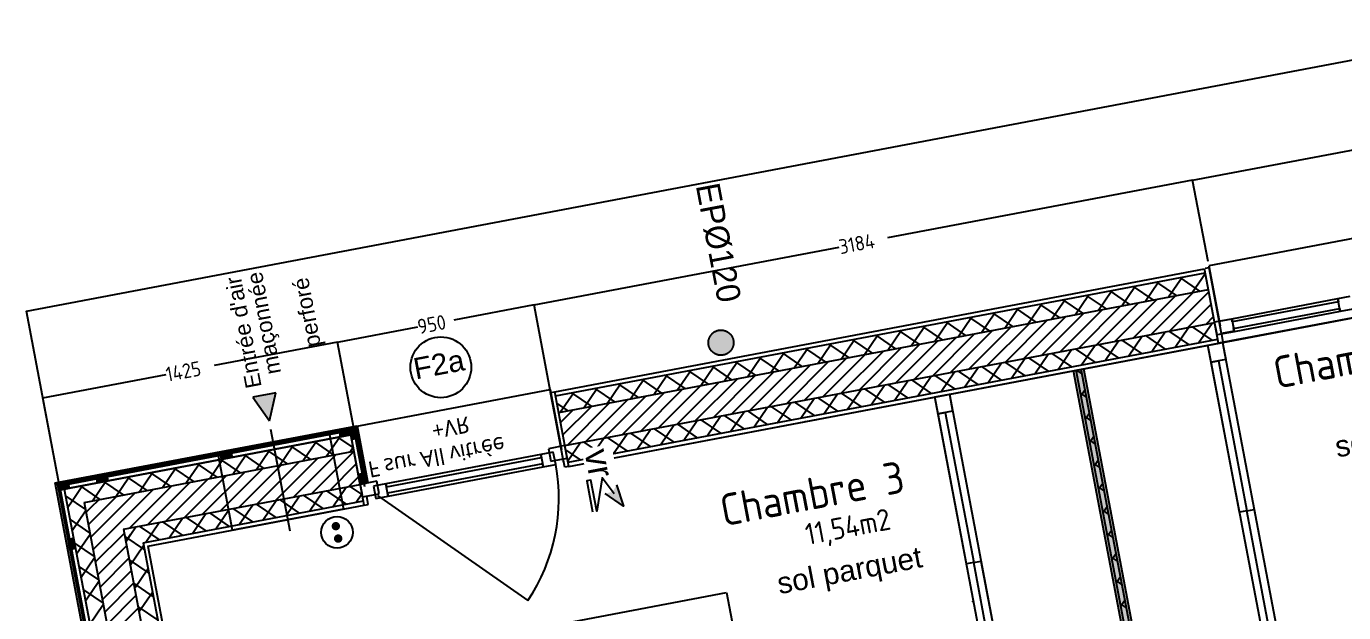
# Model space of a CAD drawing. Header units: centimetres. Extents: x 209280 to 319866, y -365283 to -277503.
# Drawn here: x 298642 to 304900, y -298144 to -295360 of the extents above; entities that cross this region are included whole.
import ezdxf

# ---------------------------------------------------------------- set-up
doc = ezdxf.new("R2010")
doc.units = ezdxf.units.CM
doc.layers.get('0').update_dxf_attribs({"color": 252})
for name, color, linetype, lineweight in [('0-PROJET-BOIS', 7, 'Continuous', 5), ('0-PROJET-DESSINS CRÉES', 7, 'Continuous', 9), ("0-PROJET-ENTREE D'AIR", 7, 'Continuous', 18), ('0-PROJET-EP', 7, 'Continuous', 5), ('0-PROJET-MENUISERIES EXT', 7, 'Continuous', 5), ('0-PROJET-MUR BETON', 7, 'Continuous', 35), ('0-PROJET-TEXTE', 7, 'Continuous', 5), ('prlm-ELEC-CFO', 1, 'Continuous', 25)]:
    doc.layers.add(name, color=color, linetype=linetype, lineweight=lineweight)
doc.styles.add('Futura Std Book', font='')
doc.styles.add('Helvetica', font='arial.ttf')
doc.styles.add('Lucida Grande', font='')
doc.styles.add('prlm-elec-cfo', font='comic.ttf', dxfattribs={"height": 12})
doc.styles.get("Standard").update_dxf_attribs({"font": 'isocp.shx', "height": 100})
doc.styles.get('Futura Std Book').set_extended_font_data('Futura Std Book')
doc.styles.get('Lucida Grande').set_extended_font_data('Lucida Grande')

# ---------------------------------------------------------------- blocks, each defined once
blk = doc.blocks.new('xi.PC')
at = {"color": 0, "lineweight": 5}
blk.add_wipeout([(-7.5, -7.5), (7.5, -7.5), (7.5, 7.5), (-7.5, 7.5)], dxfattribs=at).dxf.layer = 'prlm-ELEC-CFO'
at = {"layer": 'prlm-ELEC-CFO', "color": 0, "linetype": 'ByBlock', "lineweight": 5, "const_width": 2}
for points in [[(-4, 0, 1), (-2, 0, 1)], [(2, 0, 1), (4, 0, 1)]]:
    blk.add_lwpolyline(points, format="xyb", close=True, dxfattribs=at)
at = {"layer": 'prlm-ELEC-CFO', "color": 0, "linetype": 'ByBlock', "lineweight": -2}
blk.add_circle((0, 0), 7.5, dxfattribs=at)
blk = doc.blocks.new('xi.VR')
at = {"layer": 'prlm-ELEC-CFO', "lineweight": 5}
blk.add_hatch(color=0, dxfattribs=at).paths.add_polyline_path([(-3, 6), (-0.1, 3.7), (0, 0), (7.5, 7.5)])
at = {"layer": 'prlm-ELEC-CFO', "color": 0}
for points in [[(-3, 6), (7.5, 7.5), (0, 0)], [(0.95, 4.23), (-7.5, 0), (7.5, -5.5), (-7.5, -5.5), (-7.5, -7.5), (7.5, -7.5)]]:
    blk.add_lwpolyline(points, dxfattribs=at)

msp = doc.modelspace()

# ---------------------------------------------------------------- hatches: boundary and pattern name
at = {"layer": '0-PROJET-BOIS', "lineweight": 25}
for points in [[(298780.745, -297537.237), (298778.884, -297527.412), (300212.626, -297255.892), (300214.486, -297265.717)], [(300204.661, -297267.578), (300214.486, -297265.717), (300264.167, -297528.054), (300254.342, -297529.915)], [(300204.661, -297267.578), (300214.486, -297265.717), (300264.167, -297528.054), (300254.342, -297529.915)], [(298778.884, -297527.412), (298788.709, -297525.551), (299597.614, -301796.912), (299587.788, -301798.773)]]:
    msp.add_hatch(color=256, dxfattribs=at).paths.add_polyline_path(points)
at = {"layer": "0-PROJET-ENTREE D'AIR", "lineweight": 25}
msp.add_hatch(color=256, dxfattribs=at).paths.add_polyline_path([(299803.199, -297104.644), (299742.544, -297116.131), (299717.981, -297120.783), (299796.134, -297233.225), (299827.763, -297099.992)])
at = {"layer": '0-PROJET-EP', "lineweight": 25}
msp.add_hatch(color=256, dxfattribs=at).paths.add_polyline_path([(301981.508, -296906.383), (301984.397, -296903.656), (301987.07, -296900.786), (301989.527, -296897.774), (301991.768, -296894.618), (301993.793, -296891.32), (301995.601, -296887.879), (301997.194, -296884.295), (301998.57, -296880.568), (301999.709, -296876.762), (302000.589, -296872.94), (302001.21, -296869.103), (302001.573, -296865.25), (302001.678, -296861.381), (302001.523, -296857.496), (302001.11, -296853.596), (302000.439, -296849.681), (301999.522, -296845.815), (301998.373, -296842.065), (301996.993, -296838.431), (301995.381, -296834.913), (301993.537, -296831.51), (301991.461, -296828.224), (301989.153, -296825.053), (301986.614, -296821.997), (301983.887, -296819.108), (301981.017, -296816.435), (301978.005, -296813.978), (301974.849, -296811.737), (301971.551, -296809.712), (301968.11, -296807.904), (301964.526, -296806.311), (301960.799, -296804.935), (301956.993, -296803.796), (301953.171, -296802.916), (301949.334, -296802.295), (301945.481, -296801.932), (301941.612, -296801.827), (301937.728, -296801.982), (301933.828, -296802.395), (301929.912, -296803.066), (301926.046, -296803.983), (301922.296, -296805.132), (301918.662, -296806.512), (301915.144, -296808.125), (301911.741, -296809.969), (301908.455, -296812.044), (301905.284, -296814.352), (301902.228, -296816.892), (301899.339, -296819.618), (301896.666, -296822.488), (301894.209, -296825.5), (301891.968, -296828.656), (301889.943, -296831.954), (301888.135, -296835.395), (301886.543, -296838.979), (301885.166, -296842.706), (301884.028, -296846.512), (301883.147, -296850.334), (301882.526, -296854.171), (301882.163, -296858.025), (301882.059, -296861.893), (301882.213, -296865.778), (301882.626, -296869.678), (301883.298, -296873.593), (301884.214, -296877.459), (301885.363, -296881.209), (301886.743, -296884.843), (301888.356, -296888.361), (301890.2, -296891.764), (301892.276, -296895.05), (301894.583, -296898.222), (301897.123, -296901.277), (301899.849, -296904.166), (301902.719, -296906.839), (301905.732, -296909.296), (301908.887, -296911.537), (301912.185, -296913.562), (301915.626, -296915.37), (301919.21, -296916.963), (301922.937, -296918.339), (301926.743, -296919.478), (301930.565, -296920.358), (301934.403, -296920.979), (301938.256, -296921.342), (301942.124, -296921.447), (301946.009, -296921.292), (301949.909, -296920.879), (301953.824, -296920.208), (301957.69, -296919.291), (301961.44, -296918.142), (301965.074, -296916.762), (301968.592, -296915.15), (301971.995, -296913.306), (301975.282, -296911.23), (301978.453, -296908.922)])

# ---------------------------------------------------------------- linework, layer by layer
at = {"lineweight": 25}
for p, q in [((304182.436, -296089.945), (304182.387, -296089.954)), ((304182.436, -296089.945), (304182.485, -296089.936)), ((301053.616, -296682.477), (301053.567, -296682.486)), ((301053.616, -296682.477), (301053.666, -296682.467)), ((298641.721, -296711.773), (298641.77, -296711.763)), ((300120.207, -296859.244), (300120.158, -296859.254)), ((300120.207, -296859.244), (300120.256, -296859.235)), ((303239.826, -297066.306), (303239.836, -297066.355)), ((298719.809, -297124.45), (298719.858, -297124.44)), ((302341.455, -297236.438), (302341.464, -297236.487)), ((299985.771, -297682.554), (299985.78, -297682.603)), ((304449, -297895.205), (304449.05, -297895.196)), ((304517.778, -297882.18), (304517.729, -297882.19)), ((304457.972, -297942.581), (304457.923, -297942.59)), ((304526.75, -297929.556), (304526.799, -297929.547)), ((303800.745, -297965.421), (303800.695, -297965.431)), ((303132.154, -298039.488), (303132.204, -298039.479)), ((303200.932, -298026.463), (303200.883, -298026.472)), ((303210.539, -298077.193), (303210.588, -298077.184)), ((303819.324, -298063.527), (303819.373, -298063.518)), ((303868.451, -298054.224), (303868.402, -298054.233)), ((303868.451, -298054.224), (303868.5, -298054.215)), ((303136.849, -298091.149), (303136.8, -298091.158))]:
    msp.add_line(p, q, dxfattribs=at)
for centre in [(304182.436, -296089.945), (304182.436, -296089.945), (301053.616, -296682.477), (301053.616, -296682.477), (298641.721, -296711.773), (300120.207, -296859.244), (300120.207, -296859.244), (303239.826, -297066.306), (298719.809, -297124.45), (302341.455, -297236.438), (299985.771, -297682.554), (304449, -297895.205), (304517.778, -297882.18), (304457.972, -297942.581), (304526.75, -297929.556), (303800.745, -297965.421), (303132.154, -298039.488), (303200.932, -298026.463), (303210.539, -298077.193), (303819.324, -298063.527), (303868.451, -298054.224), (303868.451, -298054.224), (303136.849, -298091.149)]:
    msp.add_circle(centre, 0.025, dxfattribs=at)
at = {"layer": '0-PROJET-BOIS', "lineweight": 25}
for p, q in [((298778.884, -297527.412), (300212.626, -297255.892)), ((300214.486, -297265.717), (298780.745, -297537.237)), ((298790.57, -297535.376), (300208.632, -297266.826)), ((300129.006, -297281.905), (300178.133, -297272.602)), ((300129.006, -297281.905), (300178.133, -297272.602)), ((300135.151, -297308.221), (300169.051, -297274.322)), ((300135.151, -297308.221), (300169.051, -297274.322)), ((300178.133, -297272.602), (300204.661, -297267.578)), ((300178.133, -297272.602), (300204.661, -297267.578)), ((300187.436, -297321.729), (300178.133, -297272.602)), ((300178.133, -297272.602), (300183.156, -297299.13)), ((300187.436, -297321.729), (300178.133, -297272.602)), ((300178.133, -297272.602), (300183.156, -297299.13)), ((300178.553, -297274.82), (300181.387, -297271.985)), ((300178.553, -297274.82), (300181.387, -297271.985)), ((300180.145, -297283.228), (300193.723, -297269.649)), ((300180.145, -297283.228), (300193.723, -297269.649)), ((300181.737, -297291.635), (300204.842, -297268.531)), ((300181.737, -297291.635), (300204.842, -297268.531)), ((300204.661, -297267.578), (300214.486, -297265.717)), ((300204.661, -297267.578), (300214.486, -297265.717)), ((300254.342, -297529.915), (300204.661, -297267.578)), ((300204.661, -297267.578), (300213.965, -297316.705)), ((300254.342, -297529.915), (300204.661, -297267.578)), ((300204.661, -297267.578), (300213.965, -297316.705)), ((300208.632, -297266.826), (300254.342, -297529.915)), ((300212.626, -297255.892), (300214.486, -297265.717)), ((300214.486, -297265.717), (300264.167, -297528.054)), ((300214.486, -297265.717), (300264.167, -297528.054)), ((300183.156, -297299.13), (298822.122, -297556.881)), ((300134.03, -297308.434), (300129.006, -297281.905)), ((300134.03, -297308.434), (300129.006, -297281.905)), ((300129.398, -297283.975), (300132.042, -297281.33)), ((300129.398, -297283.975), (300132.042, -297281.33)), ((300130.99, -297292.383), (300144.378, -297278.994)), ((300130.99, -297292.383), (300144.378, -297278.994)), ((300132.582, -297300.79), (300156.715, -297276.658)), ((300132.582, -297300.79), (300156.715, -297276.658)), ((300183.156, -297299.13), (300134.03, -297308.434)), ((300183.156, -297299.13), (300134.03, -297308.434)), ((300147.487, -297305.885), (300178.553, -297274.82)), ((300147.487, -297305.885), (300178.553, -297274.82)), ((300159.823, -297303.549), (300180.145, -297283.228)), ((300159.823, -297303.549), (300180.145, -297283.228)), ((300172.16, -297301.213), (300181.737, -297291.635)), ((300172.16, -297301.213), (300181.737, -297291.635)), ((300227.814, -297534.939), (300183.156, -297299.13)), ((300183.329, -297300.043), (300206.434, -297276.939)), ((300183.329, -297300.043), (300206.434, -297276.939)), ((300184.922, -297308.451), (300208.026, -297285.346)), ((300184.922, -297308.451), (300208.026, -297285.346)), ((300186.514, -297316.859), (300209.618, -297293.754)), ((300186.514, -297316.859), (300209.618, -297293.754)), ((300213.965, -297316.705), (300187.436, -297321.729)), ((300213.965, -297316.705), (300187.436, -297321.729)), ((300192.627, -297320.746), (300211.21, -297302.162)), ((300192.627, -297320.746), (300211.21, -297302.162)), ((300204.963, -297318.409), (300212.803, -297310.57)), ((300204.963, -297318.409), (300212.803, -297310.57)), ((299564.604, -297388.791), (299613.73, -297379.488)), ((299564.604, -297388.791), (299613.73, -297379.488)), ((299569.627, -297415.32), (299564.604, -297388.791)), ((299569.627, -297415.32), (299564.604, -297388.791)), ((299566.192, -297397.18), (299576.912, -297386.46)), ((299566.192, -297397.18), (299576.912, -297386.46)), ((299567.784, -297405.588), (299589.249, -297384.124)), ((299567.784, -297405.588), (299589.249, -297384.124)), ((299569.377, -297413.996), (299601.585, -297381.788)), ((299569.377, -297413.996), (299601.585, -297381.788)), ((299580.021, -297413.351), (299613.755, -297379.618)), ((299580.021, -297413.351), (299613.755, -297379.618)), ((299592.358, -297411.015), (299615.347, -297388.025)), ((299592.358, -297411.015), (299615.347, -297388.025)), ((299604.694, -297408.679), (299616.939, -297396.433)), ((299604.694, -297408.679), (299616.939, -297396.433)), ((299613.73, -297379.488), (299618.754, -297406.016)), ((299613.73, -297379.488), (299618.754, -297406.016)), ((299618.754, -297406.016), (299569.627, -297415.32)), ((299618.754, -297406.016), (299569.627, -297415.32)), ((299617.03, -297406.343), (299618.532, -297404.841)), ((299617.03, -297406.343), (299618.532, -297404.841)), ((298975.082, -297500.434), (299024.209, -297491.13)), ((298975.082, -297500.434), (299024.209, -297491.13)), ((298980.106, -297526.962), (298975.082, -297500.434)), ((298980.106, -297526.962), (298975.082, -297500.434)), ((298976.333, -297507.04), (298984.774, -297498.598)), ((298976.333, -297507.04), (298984.774, -297498.598)), ((298977.925, -297515.448), (298997.11, -297496.262)), ((298977.925, -297515.448), (298997.11, -297496.262)), ((298979.517, -297523.855), (299009.447, -297493.926)), ((298979.517, -297523.855), (299009.447, -297493.926)), ((299029.233, -297517.659), (298980.106, -297526.962)), ((299029.233, -297517.659), (298980.106, -297526.962)), ((298987.883, -297525.489), (299021.783, -297491.59)), ((298987.883, -297525.489), (299021.783, -297491.59)), ((299000.219, -297523.153), (299025.488, -297497.885)), ((299000.219, -297523.153), (299025.488, -297497.885)), ((299012.556, -297520.817), (299027.08, -297506.293)), ((299012.556, -297520.817), (299027.08, -297506.293)), ((299024.209, -297491.13), (299029.233, -297517.659)), ((299024.209, -297491.13), (299029.233, -297517.659)), ((299024.892, -297518.481), (299028.672, -297514.7)), ((299024.892, -297518.481), (299028.672, -297514.7)), ((300218.51, -297485.812), (300245.039, -297480.788)), ((300218.51, -297485.812), (300245.039, -297480.788)), ((300227.814, -297534.939), (300218.51, -297485.812)), ((300227.814, -297534.939), (300218.51, -297485.812)), ((300219.951, -297493.421), (300229.675, -297483.698)), ((300219.951, -297493.421), (300229.675, -297483.698)), ((300221.543, -297501.829), (300242.011, -297481.362)), ((300221.543, -297501.829), (300242.011, -297481.362)), ((300223.136, -297510.237), (300246.24, -297487.132)), ((300223.136, -297510.237), (300246.24, -297487.132)), ((300224.728, -297518.645), (300247.832, -297495.54)), ((300224.728, -297518.645), (300247.832, -297495.54)), ((300226.32, -297527.052), (300249.424, -297503.948)), ((300226.32, -297527.052), (300249.424, -297503.948)), ((300228.578, -297534.794), (300251.017, -297512.356)), ((300228.578, -297534.794), (300251.017, -297512.356)), ((300240.915, -297532.458), (300252.609, -297520.763)), ((300240.915, -297532.458), (300252.609, -297520.763)), ((300245.039, -297480.788), (300254.342, -297529.915)), ((300245.039, -297480.788), (300254.342, -297529.915)), ((298778.884, -297527.412), (298788.709, -297525.551)), ((299587.788, -301798.773), (298778.884, -297527.412)), ((298780.745, -297537.237), (298778.884, -297527.412)), ((298788.709, -297525.551), (299597.614, -301796.912)), ((299596.628, -301789.466), (298790.57, -297535.376)), ((298790.772, -297536.441), (298839.899, -297527.138)), ((298795.796, -297562.97), (298790.772, -297536.441)), ((298791.752, -297541.62), (298798.37, -297535.002)), ((298793.345, -297550.028), (298810.707, -297532.666)), ((298794.937, -297558.436), (298823.043, -297530.33)), ((298844.922, -297553.666), (298795.796, -297562.97)), ((298801.479, -297561.893), (298835.379, -297527.994)), ((298813.815, -297559.557), (298840.907, -297532.465)), ((298822.122, -297556.881), (299617.258, -301755.534)), ((298826.152, -297557.221), (298842.5, -297540.873)), ((298838.488, -297554.885), (298844.092, -297549.281)), ((298839.899, -297527.138), (298844.922, -297553.666)), ((300254.342, -297529.915), (300227.814, -297534.939)), ((300254.342, -297529.915), (300227.814, -297534.939)), ((300254.342, -297529.915), (300227.814, -297534.939)), ((300253.251, -297530.122), (300254.201, -297529.171)), ((300253.251, -297530.122), (300254.201, -297529.171)), ((300264.167, -297528.054), (300254.342, -297529.915)), ((300264.167, -297528.054), (300254.342, -297529.915)), ((298839.761, -297795.126), (298866.29, -297790.102)), ((298849.065, -297844.253), (298839.761, -297795.126)), ((298841.112, -297802.26), (298850.229, -297793.144)), ((298842.704, -297810.668), (298862.565, -297790.808)), ((298844.297, -297819.076), (298867.401, -297795.972)), ((298845.889, -297827.484), (298868.993, -297804.379)), ((298847.481, -297835.891), (298870.586, -297812.787)), ((298849.132, -297844.24), (298872.178, -297821.195)), ((298861.468, -297841.904), (298873.77, -297829.603)), ((298866.29, -297790.102), (298875.593, -297839.229)), ((298875.593, -297839.229), (298849.065, -297844.253)), ((298873.805, -297839.568), (298875.362, -297838.01))]:
    msp.add_line(p, q, dxfattribs=at)
at = {"layer": '0-PROJET-DESSINS CRÉES', "lineweight": 25}
for p, q in [((304261.315, -296506.459), (304241.664, -296510.18)), ((304309.135, -296758.971), (304261.315, -296506.459)), ((304328.301, -296860.172), (304320.858, -296820.87)), ((304255.595, -296873.941), (304324.372, -296860.916)), ((304255.595, -296873.941), (304324.372, -296860.916)), ((304270.877, -296954.64), (304255.595, -296873.941)), ((304555.708, -298458.667), (304255.595, -296873.941)), ((304308.65, -296863.893), (304328.301, -296860.172)), ((304324.372, -296860.916), (304339.655, -296941.615)), ((304324.372, -296860.916), (304624.486, -298445.642)), ((304339.655, -296941.615), (304270.877, -296954.64)), ((304270.877, -296954.64), (304305.266, -296948.128)), ((304405.651, -297666.304), (304270.877, -296954.64)), ((304305.266, -296948.128), (304440.04, -297659.792)), ((304097.964, -299534.866), (303616.946, -296994.887)), ((303917.06, -298579.614), (303616.946, -296994.887)), ((304110.737, -299532.447), (303629.719, -296992.468)), ((304110.737, -299532.447), (303629.719, -296992.468)), ((303639.276, -296990.658), (303631.529, -297002.025)), ((303657.362, -297009.451), (303631.852, -296992.064)), ((304134.318, -299527.981), (303653.3, -296988.002)), ((304134.318, -299527.981), (303653.3, -296988.002)), ((303966.186, -298570.31), (303666.073, -296985.584)), ((303671.696, -297085.14), (303652.581, -297113.187)), ((301132.495, -297098.99), (301152.146, -297095.269)), ((301180.316, -297351.502), (301132.495, -297098.99)), ((302957.963, -297119.684), (303026.741, -297106.659)), ((302957.963, -297119.684), (303026.741, -297106.659)), ((302973.246, -297200.384), (302957.963, -297119.684)), ((303258.077, -298704.411), (302957.963, -297119.684)), ((303026.741, -297106.659), (303042.024, -297187.359)), ((303026.741, -297106.659), (303326.854, -298691.386)), ((303678.413, -297120.612), (303650.367, -297101.497)), ((303042.024, -297187.359), (302973.246, -297200.384)), ((302973.246, -297200.384), (303007.635, -297193.871)), ((303108.02, -297912.048), (302973.246, -297200.384)), ((303007.635, -297193.871), (303142.409, -297905.535)), ((303692.747, -297196.301), (303673.632, -297224.348)), ((303699.465, -297231.773), (303671.418, -297212.658)), ((300199.086, -297275.758), (300179.435, -297279.48)), ((300246.906, -297528.27), (300199.086, -297275.758)), ((303720.517, -297342.934), (303692.47, -297323.819)), ((303713.799, -297307.463), (303694.684, -297335.509)), ((301199.481, -297452.703), (301192.038, -297413.402)), ((301219.132, -297448.982), (301199.481, -297452.703)), ((303741.568, -297454.096), (303713.522, -297434.981)), ((303734.851, -297418.624), (303715.735, -297446.67)), ((303762.62, -297565.257), (303734.573, -297546.142)), ((303755.902, -297529.785), (303736.787, -297557.832)), ((300246.421, -297633.193), (300266.071, -297629.471)), ((300266.071, -297629.471), (300258.629, -297590.17)), ((303776.954, -297640.946), (303757.839, -297668.993)), ((303783.671, -297676.418), (303755.625, -297657.303)), ((304440.04, -297659.792), (304405.651, -297666.304)), ((304440.04, -297659.792), (304474.429, -297653.279)), ((304574.814, -298371.456), (304440.04, -297659.792)), ((304474.429, -297653.279), (304609.203, -298364.943)), ((303804.723, -297787.58), (303776.676, -297768.464)), ((303798.005, -297752.108), (303778.89, -297780.154)), ((303142.409, -297905.535), (303176.798, -297899.023)), ((303176.798, -297899.023), (303311.571, -298610.687)), ((303825.774, -297898.741), (303797.728, -297879.626)), ((303819.057, -297863.269), (303799.942, -297891.316)), ((303142.409, -297905.535), (303108.02, -297912.048)), ((303277.183, -298617.199), (303142.409, -297905.535)), ((303846.826, -298009.902), (303818.779, -297990.787)), ((303840.108, -297974.43), (303820.993, -298002.477)), ((301084.142, -298215.628), (301968.425, -298048.164)), ((301968.425, -298048.164), (302321.96, -299914.983)), ((303861.16, -298085.592), (303842.045, -298113.638)), ((303867.878, -298121.063), (303839.831, -298101.948))]:
    msp.add_line(p, q, dxfattribs=at)
msp.add_solid([(304147.091, -299525.562), (304097.964, -299534.866), (303666.073, -296985.584), (303616.946, -296994.887)], dxfattribs=at)
at = {"layer": "0-PROJET-ENTREE D'AIR", "lineweight": 25}
for p, q in [((299742.544, -297116.131), (299717.981, -297120.783)), ((299717.981, -297120.783), (299796.134, -297233.225)), ((299803.199, -297104.644), (299742.544, -297116.131)), ((299796.134, -297233.225), (299827.763, -297099.992)), ((299827.763, -297099.992), (299803.199, -297104.644)), ((299895.267, -297756.686), (299803.782, -297273.609)), ((299551.422, -297381.345), (300078.061, -297281.611)), ((299551.422, -297381.345), (300078.061, -297281.611)), ((299895.267, -297756.686), (299814.742, -297331.478)), ((300078.061, -297281.611), (300148.167, -297651.8)), ((300078.061, -297281.611), (300148.167, -297651.8)), ((299621.528, -297751.534), (299551.422, -297381.345)), ((299621.528, -297751.534), (299551.422, -297381.345)), ((300148.167, -297651.8), (299621.528, -297751.534)), ((300148.167, -297651.8), (299621.528, -297751.534))]:
    msp.add_line(p, q, dxfattribs=at)
at = {"layer": '0-PROJET-EP', "lineweight": 25}
msp.add_open_spline([(301981.508, -296906.383), (301993.497, -296895.761), (302003.642, -296865.375), (301997.235, -296833.987), (301975.992, -296810.008), (301945.606, -296799.863), (301914.218, -296806.27), (301890.239, -296827.513), (301880.094, -296857.899), (301886.501, -296889.287), (301907.744, -296913.266), (301938.13, -296923.411), (301969.518, -296917.004), (301981.508, -296906.383)], degree=2, dxfattribs=at)
at = {"layer": '0-PROJET-MENUISERIES EXT', "lineweight": 25}
for p, q in [((306126.273, -296143.098), (304259.454, -296496.633)), ((304259.454, -296496.633), (304313.415, -296781.569)), ((304872.456, -296652.29), (304931.408, -296641.125)), ((304368.087, -296747.806), (304872.456, -296652.29)), ((304875.247, -296667.028), (304370.878, -296762.544)), ((304377.019, -296794.968), (304881.387, -296699.451)), ((304884.178, -296714.189), (304872.456, -296652.29)), ((304872.456, -296652.29), (304875.247, -296667.028)), ((304881.387, -296699.451), (304884.178, -296714.189)), ((304943.131, -296703.025), (304884.178, -296714.189)), ((304287.028, -296763.157), (304368.087, -296747.806)), ((304298.751, -296825.057), (304287.028, -296763.157)), ((304309.135, -296758.971), (304368.087, -296747.806)), ((304320.299, -296817.923), (304309.135, -296758.971)), ((304368.087, -296747.806), (304379.81, -296809.706)), ((304368.087, -296747.806), (304379.252, -296806.758)), ((304370.878, -296762.544), (304368.087, -296747.806)), ((304884.178, -296714.189), (304379.81, -296809.706)), ((304379.81, -296809.706), (304298.751, -296825.057)), ((304379.252, -296806.758), (304320.299, -296817.923)), ((304379.81, -296809.706), (304377.019, -296794.968)), ((300196.295, -297261.02), (301129.704, -297084.252)), ((301129.704, -297084.252), (301183.665, -297369.188)), ((300250.255, -297545.956), (300196.295, -297261.02)), ((301086.342, -297392.708), (300349.439, -297532.261)), ((301145.294, -297381.543), (301086.342, -297392.708)), ((301089.133, -297407.446), (301086.342, -297392.708)), ((301086.342, -297392.708), (301097.506, -297451.66)), ((301200.524, -297350.728), (301121.922, -297365.614)), ((301121.922, -297365.614), (301133.086, -297424.566)), ((301156.458, -297440.495), (301145.294, -297381.543)), ((301211.689, -297409.68), (301200.524, -297350.728)), ((300352.23, -297546.999), (301089.133, -297407.446)), ((301094.715, -297436.922), (300357.813, -297576.475)), ((300360.604, -297591.213), (301097.506, -297451.66)), ((301097.506, -297451.66), (301094.715, -297436.922)), ((301097.506, -297451.66), (301156.458, -297440.495)), ((301133.086, -297424.566), (301211.689, -297409.68)), ((300306.416, -297520.053), (300227.814, -297534.939)), ((300317.581, -297579.005), (300306.416, -297520.053)), ((300227.814, -297534.939), (300238.978, -297593.891)), ((300238.978, -297593.891), (300317.581, -297579.005)), ((300349.439, -297532.261), (300290.487, -297543.425)), ((300290.487, -297543.425), (300301.651, -297602.378)), ((300349.439, -297532.261), (300352.23, -297546.999)), ((300360.604, -297591.213), (300349.439, -297532.261)), ((300357.813, -297576.475), (300360.604, -297591.213)), ((300301.651, -297602.378), (300360.604, -297591.213)), ((300310.228, -297587.837), (301023.585, -298085.854))]:
    msp.add_line(p, q, dxfattribs=at)
msp.add_arc((300301.651, -297602.378), 870, 326.1898921, 10.7236014, dxfattribs=at)
at = {"layer": '0-PROJET-MUR BETON', "lineweight": 25}
for p, q in [((301152.146, -297095.269), (304239.208, -296510.645)), ((301152.146, -297095.269), (304239.208, -296510.645)), ((304306.193, -296864.358), (304239.208, -296510.645)), ((301155.867, -297114.92), (304242.929, -296530.296)), ((301219.132, -297448.982), (305795.701, -296582.278)), ((303957.518, -296665.769), (304021.236, -296572.28)), ((304106.143, -296637.622), (304012.654, -296573.905)), ((304068.68, -296644.717), (304132.397, -296551.229)), ((304217.304, -296616.571), (304123.816, -296552.854)), ((304179.841, -296623.666), (304243.048, -296530.925)), ((304244.435, -296538.248), (304234.977, -296531.802)), ((305893.954, -296563.67), (304306.193, -296864.358)), ((301170.753, -297193.523), (304257.815, -296608.899)), ((301170.753, -297193.523), (304257.815, -296608.899)), ((303624.035, -296728.923), (303687.752, -296635.435)), ((303772.659, -296700.777), (303679.17, -296637.06)), ((303735.196, -296707.872), (303798.913, -296614.383)), ((303883.82, -296679.726), (303790.332, -296616.008)), ((303846.357, -296686.82), (303910.074, -296593.332)), ((303899.699, -296839.562), (304100.586, -296638.675)), ((303994.982, -296658.674), (303901.493, -296594.957)), ((303986.395, -296823.144), (304187.283, -296622.256)), ((304073.092, -296806.725), (304259.901, -296619.916)), ((303290.551, -296792.078), (303354.268, -296698.59)), ((303439.175, -296763.932), (303345.687, -296700.215)), ((303401.712, -296771.027), (303465.429, -296677.538)), ((303550.336, -296742.88), (303456.848, -296679.163)), ((303512.873, -296749.975), (303576.591, -296656.486)), ((303552.912, -296905.236), (303753.8, -296704.349)), ((303661.498, -296721.829), (303568.009, -296658.112)), ((303639.609, -296888.818), (303840.496, -296687.93)), ((303726.305, -296872.399), (303927.193, -296671.512)), ((303813.002, -296855.981), (304013.89, -296655.093)), ((304159.789, -296790.307), (304271.091, -296679.004)), ((301200.524, -297350.728), (304287.586, -296766.105)), ((302957.067, -296855.233), (303020.784, -296761.744)), ((303105.691, -296827.087), (303012.203, -296763.369)), ((303068.228, -296834.181), (303131.945, -296740.693)), ((303216.853, -296806.035), (303123.364, -296742.318)), ((303179.389, -296813.13), (303243.107, -296719.641)), ((303206.125, -296970.91), (303407.013, -296770.023)), ((303328.014, -296784.983), (303234.525, -296721.266)), ((303292.822, -296954.492), (303493.71, -296753.604)), ((303379.519, -296938.073), (303580.406, -296737.186)), ((303466.215, -296921.655), (303667.103, -296720.767)), ((304211.012, -296862.028), (304274.729, -296768.54)), ((304246.485, -296773.888), (304282.281, -296738.092)), ((302623.583, -296918.388), (302687.3, -296824.899)), ((302772.207, -296890.241), (302678.719, -296826.524)), ((302734.744, -296897.336), (302798.462, -296803.847)), ((302883.369, -296869.19), (302789.88, -296805.473)), ((302845.906, -296876.284), (302909.623, -296782.796)), ((302859.339, -297036.584), (303060.226, -296835.697)), ((302994.53, -296848.138), (302901.041, -296784.421)), ((302946.035, -297020.166), (303146.923, -296819.278)), ((303032.732, -297003.747), (303233.62, -296802.86)), ((303119.429, -296987.329), (303320.316, -296786.441)), ((303877.528, -296925.183), (303941.245, -296831.694)), ((304053.125, -296891.929), (303959.636, -296828.212)), ((303988.689, -296904.131), (304052.407, -296810.643)), ((304164.286, -296870.877), (304070.798, -296807.16)), ((304099.851, -296883.08), (304163.568, -296789.591)), ((304275.447, -296849.826), (304181.959, -296786.108)), ((301215.41, -297429.331), (304302.472, -296844.708)), ((301219.132, -297448.982), (304306.193, -296864.358)), ((302290.099, -296981.542), (302353.816, -296888.054)), ((302438.724, -296953.396), (302345.235, -296889.679)), ((302401.261, -296960.491), (302464.978, -296867.002)), ((302549.885, -296932.344), (302456.396, -296868.627)), ((302512.422, -296939.439), (302576.139, -296845.951)), ((302661.046, -296911.293), (302567.558, -296847.576)), ((302599.248, -297085.84), (302800.136, -296884.952)), ((302685.945, -297069.421), (302886.833, -296868.534)), ((302772.642, -297053.003), (302973.529, -296852.115)), ((303544.044, -296988.338), (303607.762, -296894.849)), ((303719.641, -296955.083), (303626.152, -296891.366)), ((303655.206, -296967.286), (303718.923, -296873.797)), ((303830.802, -296934.032), (303737.314, -296870.315)), ((303766.367, -296946.235), (303830.084, -296852.746)), ((303941.964, -296912.98), (303848.475, -296849.263)), ((301956.615, -297044.697), (302020.333, -296951.208)), ((302105.24, -297016.551), (302011.751, -296952.834)), ((302067.777, -297023.645), (302131.494, -296930.157)), ((302216.401, -296995.499), (302122.912, -296931.782)), ((302178.938, -297002.594), (302242.655, -296909.105)), ((302327.562, -296974.448), (302234.074, -296910.73)), ((302252.462, -297151.514), (302453.349, -296950.626)), ((302339.158, -297135.095), (302540.046, -296934.208)), ((302425.855, -297118.677), (302626.743, -296917.789)), ((302512.552, -297102.258), (302713.439, -296901.371)), ((303210.56, -297051.492), (303274.278, -296958.004)), ((303386.157, -297018.238), (303292.669, -296954.521)), ((303321.722, -297030.441), (303385.439, -296936.952)), ((303497.318, -296997.187), (303403.83, -296933.469)), ((303432.883, -297009.389), (303496.6, -296915.901)), ((303608.48, -296976.135), (303514.991, -296912.418)), ((301623.132, -297107.852), (301686.849, -297014.363)), ((301771.756, -297079.705), (301678.267, -297015.988)), ((301734.293, -297086.8), (301798.01, -296993.312)), ((301882.917, -297058.654), (301789.429, -296994.937)), ((301845.454, -297065.749), (301909.171, -296972.26)), ((301994.078, -297037.602), (301900.59, -296973.885)), ((301905.675, -297217.188), (302106.563, -297016.3)), ((301992.372, -297200.769), (302193.259, -296999.882)), ((302079.068, -297184.351), (302279.956, -296983.463)), ((302165.765, -297167.932), (302366.653, -296967.045)), ((302877.077, -297114.647), (302940.794, -297021.158)), ((303052.673, -297081.393), (302959.185, -297017.676)), ((302988.238, -297093.596), (303051.955, -297000.107)), ((303163.835, -297060.341), (303070.346, -296996.624)), ((303099.399, -297072.544), (303163.116, -296979.055)), ((303274.996, -297039.29), (303181.507, -296975.573)), ((301289.648, -297171.006), (301353.365, -297077.518)), ((301438.272, -297142.86), (301344.783, -297079.143)), ((301400.809, -297149.955), (301464.526, -297056.466)), ((301549.433, -297121.809), (301455.945, -297058.091)), ((301511.97, -297128.903), (301575.687, -297035.415)), ((301558.888, -297282.862), (301759.776, -297081.974)), ((301660.595, -297100.757), (301567.106, -297037.04)), ((301645.585, -297266.443), (301846.473, -297065.556)), ((301732.282, -297250.025), (301933.169, -297049.137)), ((301818.978, -297233.606), (302019.866, -297032.719)), ((302543.593, -297177.802), (302607.31, -297084.313)), ((302719.189, -297144.548), (302625.701, -297080.83)), ((302654.754, -297156.75), (302718.471, -297063.262)), ((302830.351, -297123.496), (302736.862, -297059.779)), ((302765.915, -297135.699), (302829.633, -297042.21)), ((302941.512, -297102.444), (302848.023, -297038.727)), ((301219.132, -297448.982), (301152.146, -297095.269)), ((301215.95, -297184.963), (301162.194, -297148.326)), ((301178.486, -297192.058), (301242.204, -297098.569)), ((301212.102, -297348.536), (301412.989, -297147.648)), ((301327.111, -297163.912), (301233.622, -297100.195)), ((301298.798, -297332.117), (301499.686, -297131.23)), ((301385.495, -297315.699), (301586.383, -297114.811)), ((301472.192, -297299.28), (301673.079, -297098.393)), ((302210.109, -297240.957), (302273.826, -297147.468)), ((302385.706, -297207.702), (302292.217, -297143.985)), ((302321.27, -297219.905), (302384.987, -297126.416)), ((302496.867, -297186.651), (302403.378, -297122.934)), ((302432.432, -297198.853), (302496.149, -297105.365)), ((302608.028, -297165.599), (302514.54, -297101.882)), ((301179.639, -297240.442), (301239.596, -297180.485)), ((301190.829, -297299.531), (301326.293, -297164.067)), ((301876.625, -297304.111), (301940.342, -297210.623)), ((302052.222, -297270.857), (301958.733, -297207.14)), ((301987.786, -297283.06), (302051.504, -297189.571)), ((302163.383, -297249.805), (302069.894, -297186.088)), ((302098.948, -297262.008), (302162.665, -297168.519)), ((302274.544, -297228.754), (302181.056, -297165.037)), ((301543.141, -297367.266), (301606.858, -297273.777)), ((301718.738, -297334.012), (301625.249, -297270.295)), ((301654.303, -297346.214), (301718.02, -297252.726)), ((301829.899, -297312.96), (301736.411, -297249.243)), ((301765.464, -297325.163), (301829.181, -297231.674)), ((301941.06, -297291.909), (301847.572, -297228.191)), ((298798.75, -297540.952), (300179.435, -297279.48)), ((298798.75, -297540.952), (300179.435, -297279.48)), ((298822.122, -297556.881), (300183.156, -297299.13)), ((299955.712, -297423.625), (300019.429, -297330.137)), ((300104.337, -297395.479), (300010.848, -297331.762)), ((300066.874, -297402.574), (300130.591, -297309.085)), ((300194.736, -297360.277), (300122.009, -297310.71)), ((300246.421, -297633.193), (300179.435, -297279.48)), ((301214.321, -297423.578), (301273.375, -297336.932)), ((301385.254, -297397.166), (301291.765, -297333.449)), ((301320.819, -297409.369), (301384.536, -297315.88)), ((301496.415, -297376.115), (301402.927, -297312.398)), ((301431.98, -297388.318), (301495.697, -297294.829)), ((301607.577, -297355.063), (301514.088, -297291.346)), ((298915.611, -297620.598), (300198.042, -297377.733)), ((298915.611, -297620.598), (300198.042, -297377.733)), ((299622.228, -297486.78), (299685.946, -297393.291)), ((299770.853, -297458.634), (299677.364, -297394.917)), ((299733.39, -297465.728), (299797.107, -297372.24)), ((299882.014, -297437.582), (299788.525, -297373.865)), ((299844.551, -297444.677), (299908.268, -297351.188)), ((299993.175, -297416.531), (299899.687, -297352.813)), ((299911.651, -297594.813), (300112.539, -297393.926)), ((299998.348, -297578.395), (300198.196, -297378.547)), ((300178.035, -297381.522), (300194.253, -297357.726)), ((301274.093, -297418.218), (301204.297, -297370.649)), ((299288.745, -297549.935), (299352.462, -297456.446)), ((299437.369, -297521.788), (299343.88, -297458.071)), ((299399.906, -297528.883), (299463.623, -297435.395)), ((299548.53, -297500.737), (299455.042, -297437.02)), ((299511.067, -297507.832), (299574.784, -297414.343)), ((299564.865, -297660.487), (299765.752, -297459.6)), ((299659.692, -297479.685), (299566.203, -297415.968)), ((299651.561, -297644.069), (299852.449, -297443.181)), ((299738.258, -297627.65), (299939.146, -297426.763)), ((299824.955, -297611.232), (300025.842, -297410.344)), ((300085.045, -297561.976), (300209.386, -297437.635)), ((298955.261, -297613.089), (299018.978, -297519.601)), ((299103.885, -297584.943), (299010.396, -297521.226)), ((299066.422, -297592.038), (299130.139, -297498.549)), ((299215.046, -297563.892), (299121.558, -297500.174)), ((299177.583, -297570.986), (299241.3, -297477.498)), ((299326.208, -297542.84), (299232.719, -297479.123)), ((299304.775, -297709.743), (299505.662, -297508.855)), ((299391.471, -297693.324), (299592.359, -297492.437)), ((299478.168, -297676.906), (299679.056, -297476.018)), ((300171.741, -297545.558), (300220.576, -297496.723)), ((298798.75, -297540.952), (299597.607, -301759.256)), ((298798.75, -297540.952), (299597.607, -301759.256)), ((298822.122, -297556.881), (299617.258, -301755.534)), ((298873.084, -297591.614), (298907.817, -297540.652)), ((298992.724, -297605.995), (298899.235, -297542.278)), ((299032.881, -297700.524), (299158.876, -297574.529)), ((299074.675, -297729.008), (299245.572, -297558.111)), ((299102.588, -297748.033), (300227.814, -297534.939)), ((299131.381, -297742.58), (299332.269, -297541.692)), ((299218.078, -297726.161), (299418.966, -297525.274)), ((300051.319, -297649.785), (299957.83, -297586.068)), ((299986.883, -297661.988), (300050.6, -297568.499)), ((300162.48, -297628.734), (300068.991, -297565.017)), ((300098.045, -297640.936), (300161.762, -297547.448)), ((300236.84, -297582.6), (300180.153, -297543.965)), ((300209.206, -297619.885), (300236.356, -297580.048)), ((298828.56, -297590.875), (298922.048, -297654.592)), ((298838.359, -297642.618), (298873.109, -297591.631)), ((298915.611, -297620.598), (299695.861, -301740.649)), ((298924.629, -297668.219), (298949.294, -297643.555)), ((298949.294, -297643.555), (298985.482, -297607.366)), ((298991.087, -297672.039), (299072.179, -297590.948)), ((299196.077, -297811.75), (300242.699, -297613.542)), ((299219.449, -297827.679), (300246.421, -297633.193)), ((299219.449, -297827.679), (300246.421, -297633.193)), ((299717.835, -297712.94), (299624.346, -297649.223)), ((299653.399, -297725.143), (299717.117, -297631.654)), ((299828.996, -297691.888), (299735.507, -297628.171)), ((299764.561, -297704.091), (299828.278, -297610.602)), ((299940.157, -297670.837), (299846.669, -297607.12)), ((299875.722, -297683.04), (299939.439, -297589.551)), ((298849.611, -297702.036), (298943.1, -297765.754)), ((298859.41, -297753.779), (298923.127, -297660.29)), ((298935.819, -297727.307), (298991.087, -297672.039)), ((298947.009, -297786.396), (299032.881, -297700.524)), ((299384.351, -297776.095), (299290.862, -297712.378)), ((299319.916, -297788.297), (299383.633, -297694.809)), ((299495.512, -297755.043), (299402.024, -297691.326)), ((299431.077, -297767.246), (299494.794, -297673.757)), ((299606.673, -297733.992), (299513.185, -297670.274)), ((299542.238, -297746.194), (299605.955, -297652.706)), ((298880.462, -297864.94), (298944.179, -297771.452)), ((298958.199, -297845.484), (299074.675, -297729.008)), ((298969.389, -297904.572), (299106.304, -297767.657)), ((299102.588, -297748.033), (299853.066, -301710.877)), ((299102.588, -297748.033), (299853.066, -301710.877)), ((299113.717, -297806.797), (299137.534, -297771.85)), ((299137.509, -297771.833), (299161.31, -297736.912)), ((299273.19, -297797.146), (299179.701, -297733.429)), ((299208.754, -297809.349), (299272.471, -297715.86)), ((298870.663, -297813.198), (298964.152, -297876.915)), ((298980.579, -297963.66), (299117.494, -297826.745)), ((299109.026, -297782.027), (299202.514, -297845.744)), ((299134.768, -297917.958), (299198.485, -297824.47)), ((299196.077, -297811.75), (299931.669, -301695.992)), ((299219.449, -297827.679), (299951.32, -301692.27)), ((299219.449, -297827.679), (299951.32, -301692.27)), ((298901.513, -297976.101), (298965.231, -297882.613)), ((298991.769, -298022.748), (299128.684, -297885.833)), ((299130.077, -297893.188), (299223.566, -297956.905)), ((298891.715, -297924.359), (298985.203, -297988.076)), ((299002.959, -298081.836), (299139.874, -297944.921)), ((299155.82, -298029.119), (299219.537, -297935.631)), ((298922.565, -298087.263), (298986.282, -297993.774)), ((299014.149, -298140.925), (299151.064, -298004.009)), ((299151.129, -298004.349), (299244.617, -298068.066)), ((298912.766, -298035.52), (299006.255, -298099.237)), ((299025.339, -298200.013), (299162.255, -298063.098)), ((299176.871, -298140.281), (299240.589, -298046.792)), ((298943.617, -298198.424), (299007.334, -298104.935)), ((299036.529, -298259.101), (299173.445, -298122.186)), ((299172.18, -298115.51), (299265.669, -298179.228))]:
    msp.add_line(p, q, dxfattribs=at)
at = {"layer": '0-PROJET-TEXTE', "lineweight": 25}
for p, q in [((298641.77, -296711.763), (305782.125, -295359.533)), ((304182.485, -296089.936), (305012.679, -295932.715)), ((304182.387, -296089.954), (302732.655, -296364.502)), ((304255.733, -296476.983), (304182.436, -296089.945)), ((304255.733, -296476.983), (304182.436, -296089.945)), ((301053.666, -296682.467), (302503.397, -296407.919)), ((301053.567, -296682.486), (300672.884, -296754.579)), ((301195.759, -297433.053), (301053.616, -296682.477)), ((301195.759, -297433.053), (301053.616, -296682.477)), ((298798.738, -297540.89), (298641.721, -296711.773)), ((300120.256, -296859.235), (300500.94, -296787.142)), ((300120.158, -296859.254), (299534.637, -296970.139)), ((300199.086, -297275.758), (300120.207, -296859.244)), ((300199.086, -297275.758), (300120.207, -296859.244)), ((298719.858, -297124.44), (299305.379, -297013.555)), ((298798.688, -297540.964), (298719.809, -297124.45))]:
    msp.add_line(p, q, dxfattribs=at)
msp.add_circle((300610.893, -296978.56), 144.471, dxfattribs=at)

# ---------------------------------------------------------------- texts
at = {"layer": "0-PROJET-ENTREE D'AIR", "lineweight": 25, "style": 'Helvetica'}
for s, p in [("Entrée d'air", (299760.01, -297070.578)), (' maçonnée', (299857.67, -297033.75)), ('perforé', (300041.931, -296876.023))]:
    msp.add_text(s, height=75.6543, rotation=100.7236014, dxfattribs=at).set_placement(p)
at = {"layer": '0-PROJET-EP', "lineweight": 25, "style": 'Futura Std Book'}
msp.add_text('EPØ120', height=113.2747, rotation=280.7236014, dxfattribs=at).set_placement((301821.79, -296115.641))
at = {"layer": '0-PROJET-MENUISERIES EXT', "lineweight": 25, "extrusion": (0, 0, -1), "style": 'Lucida Grande'}
for s, height, p in [('+VR', 76.2055, (-300562.885, -297244.916)), ('F sur All vitrée', 76.20551, (-300259.778, -297428.85))]:
    msp.add_text(s, height=height, rotation=169.2763986, dxfattribs=at).set_placement(p)
at = {"layer": '0-PROJET-TEXTE', "lineweight": 25}
for s, height, p in [('3184', 70, (302509.909, -296442.308)), ('950', 70, (300507.452, -296821.53)), ('Chambre 2', 151.3086, (304583.378, -297081.263)), ('1425', 70, (299311.891, -297047.944)), ('Chambre 3', 151.3086, (301955.193, -297734.753)), ('11,54m2', 102.1636, (302353.373, -297823.459))]:
    msp.add_text(s, height=height, rotation=10.7236014, dxfattribs=at).set_placement(p)
at = {"layer": '0-PROJET-TEXTE', "lineweight": 25, "style": 'Helvetica'}
for s, p in [('F2a', (300491.512, -297036.57)), ('sol parquet', (304869.645, -297407.352)), ('sol parquet', (302219.471, -298056.311))]:
    msp.add_text(s, height=100.8724, rotation=10.7236014, dxfattribs=at).set_placement(p)

# ---------------------------------------------------------------- next in the draw order: block references
at = {"layer": 'prlm-ELEC-CFO', "xscale": 9.999999999999998, "yscale": 9.999999999999998, "zscale": 9.999999999999998, "rotation": 280.723601411399}
msp.add_blockref('xi.PC', (300117.594, -297762.571), dxfattribs=at)

# ---------------------------------------------------------------- next in the draw order: texts
at = {"layer": 'prlm-ELEC-CFO', "lineweight": 20, "insert": (301364.245, -297433.388), "char_height": 120, "attachment_point": 5, "rotation": 280.7236014, "line_spacing_factor": 0.8, "style": 'prlm-elec-cfo', "bg_fill": 3, "box_fill_scale": 1.1, "bg_fill_color": 256, "bg_fill_transparency": 0}
msp.add_mtext('vr', dxfattribs=at)

# ---------------------------------------------------------------- next in the draw order: block references
at = {"layer": 'prlm-ELEC-CFO', "xscale": 9.999999999999998, "yscale": 9.999999999999998, "zscale": 9.999999999999998, "rotation": 280.723601411399}
msp.add_blockref('xi.VR', (301391.63, -297577.993), dxfattribs=at)

doc.saveas('drawing.dxf')
